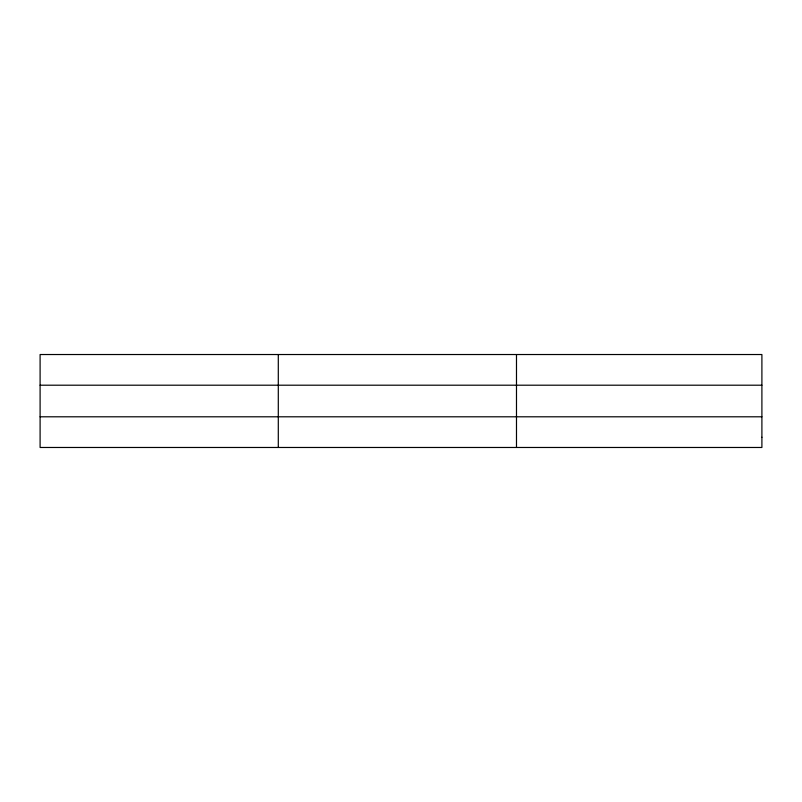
<?xml version="1.0" encoding="UTF-8"?>
<svg xmlns="http://www.w3.org/2000/svg" width="802" height="802" viewBox="0 0 802 802"><rect width="100%" height="100%" fill="white"/><g stroke="black" fill="none" stroke-linecap="round" stroke-linejoin="round"><path stroke-width="1.2" d="M278.294 447.476L278.294 354.524M516.488 447.476L516.488 354.524M40.1 385.201L761.9 385.201M40.1 416.799L761.9 416.799M761.9 437.25L761.9 447.476L40.1 447.476L40.1 354.524L761.9 354.524L761.9 437.25"/></g></svg>
